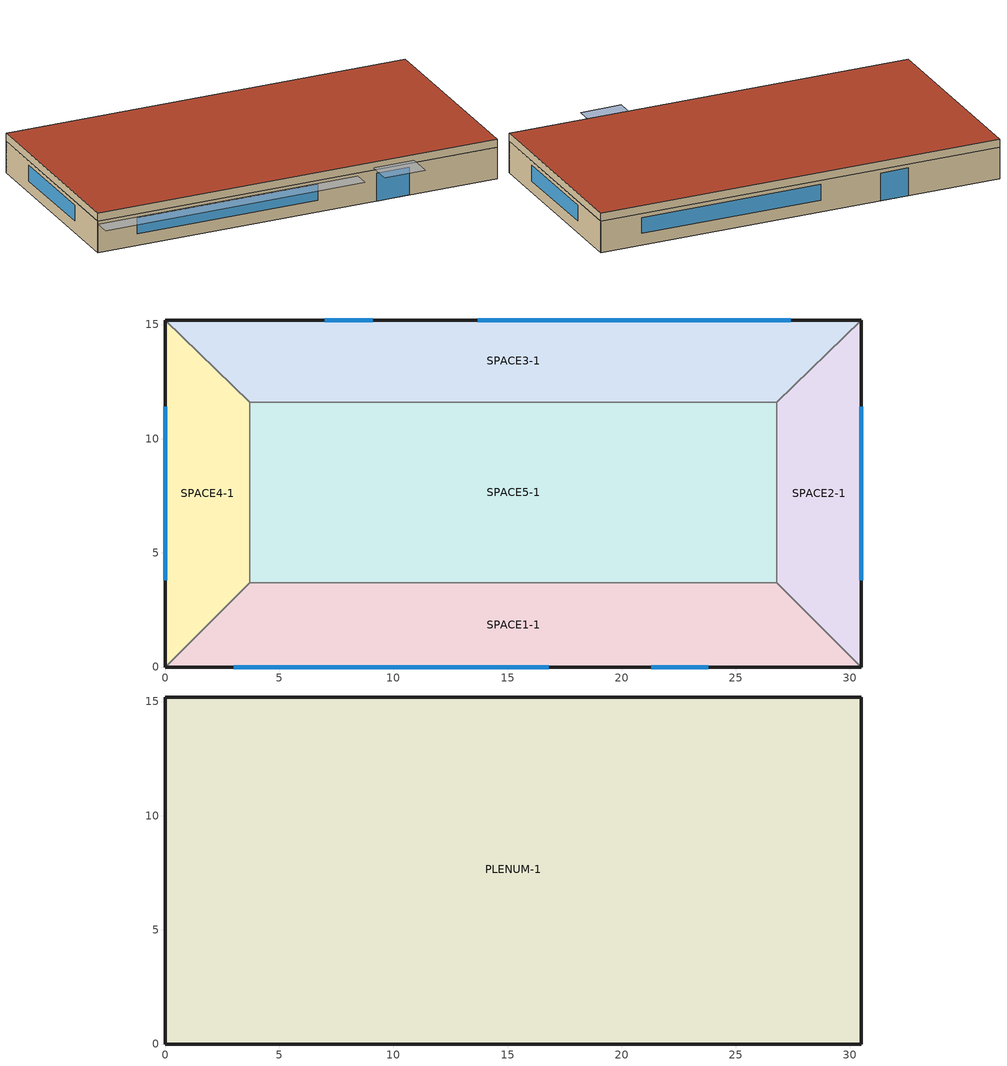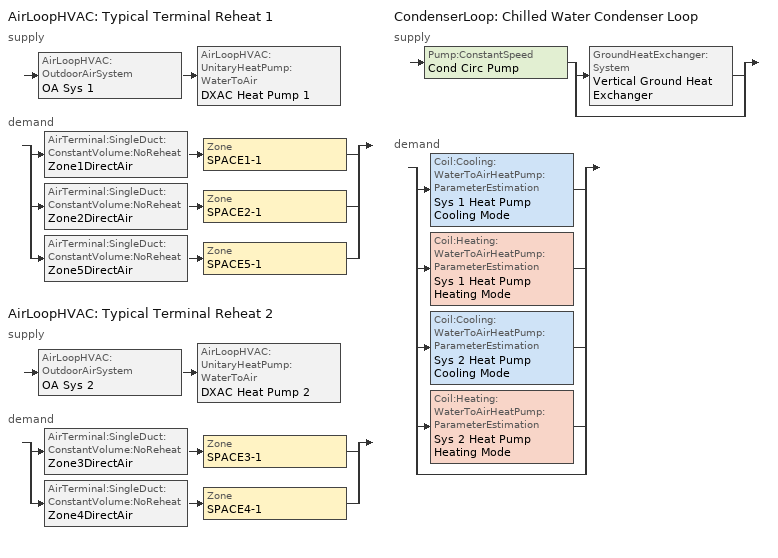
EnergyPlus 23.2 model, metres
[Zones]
SPACE3-1
 floor ground (FLOOR-SLAB-1): 26.8,11.6 3.7,11.6 0,15.2 30.5,15.2 z0
 wall outside (WALL-1): 30.5,15.2 0,15.2 z0:2.4
 wall to SPACE2-1 (INT-WALL-1): 26.8,11.6 30.5,15.2 z0:2.4
 wall to SPACE4-1 (INT-WALL-1): 0,15.2 3.7,11.6 z0:2.4
 wall to SPACE5-1 (INT-WALL-1): 3.7,11.6 26.8,11.6 z0:2.4
 window (Sgl Grey 3mm): 9.1,15.2 7,15.2 z0:2.1
 window (Dbl Clr 3mm/13mm Air): 27.4,15.2 13.7,15.2 z0.9:2.1
SPACE1-1
 floor ground (FLOOR-SLAB-1): 26.8,3.7 30.5,0 0,0 3.7,3.7 z0
 wall outside (WALL-1): 0,0 30.5,0 z0:2.4
 wall to SPACE2-1 (INT-WALL-1): 30.5,0 26.8,3.7 z0:2.4
 wall to SPACE4-1 (INT-WALL-1): 3.7,3.7 0,0 z0:2.4
 wall to SPACE5-1 (INT-WALL-1): 26.8,3.7 3.7,3.7 z0:2.4
 window (Sgl Grey 3mm): 21.3,0 23.8,0 z0:2.1
 window (Dbl Clr 3mm/13mm Air): 3,0 16.8,0 z0.9:2.1
SPACE2-1
 floor ground (FLOOR-SLAB-1): 26.8,11.6 30.5,15.2 30.5,0 26.8,3.7 z0
 wall outside (WALL-1): 30.5,0 30.5,15.2 z0:2.4
 wall to SPACE5-1 (INT-WALL-1): 26.8,11.6 26.8,3.7 z0:2.4
 window (Dbl Clr 3mm/13mm Air): 30.5,3.8 30.5,11.4 z0.9:2.1
SPACE4-1
 floor ground (FLOOR-SLAB-1): 3.7,3.7 0,0 0,15.2 3.7,11.6 z0
 wall outside (WALL-1): 0,15.2 0,0 z0:2.4
 wall to SPACE5-1 (INT-WALL-1): 3.7,3.7 3.7,11.6 z0:2.4
 window (Dbl Clr 3mm/13mm Air): 0,11.4 0,3.8 z0.9:2.1
SPACE5-1
 floor ground (FLOOR-SLAB-1): 26.8,11.6 26.8,3.7 3.7,3.7 3.7,11.6 z0
PLENUM-1
 floor to SPACE1-1 (CLNG-1): 26.8,3.7 30.5,0 0,0 3.7,3.7 z2.4
 floor to SPACE2-1 (CLNG-1): 26.8,11.6 30.5,15.2 30.5,0 26.8,3.7 z2.4
 floor to SPACE3-1 (CLNG-1): 26.8,11.6 3.7,11.6 0,15.2 30.5,15.2 z2.4
 floor to SPACE4-1 (CLNG-1): 3.7,3.7 0,0 0,15.2 3.7,11.6 z2.4
 floor to SPACE5-1 (CLNG-1): 26.8,11.6 26.8,3.7 3.7,3.7 3.7,11.6 z2.4
 wall outside (WALL-1): 30.5,15.2 0,15.2 0,0 30.5,0 30.5,15.2 z2.4:3
 roof outside (ROOF-1): 0,15.2 0,0 30.5,0 30.5,15.2 z3
shading: 0,-1.3 0,0 19.8,0 19.8,-1.3 z2.2; 21,-2 21,0 24.1,0 24.1,-2 z2.6
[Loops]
AirLoopHVAC 'Typical Terminal Reheat 1'
 supply: AirLoopHVAC:OutdoorAirSystem 'OA Sys 1' > AirLoopHVAC:UnitaryHeatPump:WaterToAir 'DXAC Heat Pump 1'
 demand: split
  | AirTerminal:SingleDuct:ConstantVolume:NoReheat 'Zone1DirectAir' > Zone 'SPACE1-1'
  | AirTerminal:SingleDuct:ConstantVolume:NoReheat 'Zone2DirectAir' > Zone 'SPACE2-1'
  | AirTerminal:SingleDuct:ConstantVolume:NoReheat 'Zone5DirectAir' > Zone 'SPACE5-1'
AirLoopHVAC 'Typical Terminal Reheat 2'
 supply: AirLoopHVAC:OutdoorAirSystem 'OA Sys 2' > AirLoopHVAC:UnitaryHeatPump:WaterToAir 'DXAC Heat Pump 2'
 demand: split
  | AirTerminal:SingleDuct:ConstantVolume:NoReheat 'Zone3DirectAir' > Zone 'SPACE3-1'
  | AirTerminal:SingleDuct:ConstantVolume:NoReheat 'Zone4DirectAir' > Zone 'SPACE4-1'
CondenserLoop 'Chilled Water Condenser Loop'
 supply: Pump:ConstantSpeed 'Cond Circ Pump' > split
  | GroundHeatExchanger:System 'Vertical Ground Heat Exchanger'
  | bypass
 demand: split
  | Coil:Cooling:WaterToAirHeatPump:ParameterEstimation 'Sys 1 Heat Pump Cooling Mode'
  | Coil:Heating:WaterToAirHeatPump:ParameterEstimation 'Sys 1 Heat Pump Heating Mode'
  | Coil:Cooling:WaterToAirHeatPump:ParameterEstimation 'Sys 2 Heat Pump Cooling Mode'
  | Coil:Heating:WaterToAirHeatPump:ParameterEstimation 'Sys 2 Heat Pump Heating Mode'
  | bypass
[Building]
Building: Loads convergence tolerance value=0.04; Maximum number of warmup days=25; Minimum number of warmup days=6; North axis=30; Solar distribution=FullExterior; Temperature convergence tolerance value=0.4; Terrain=City
[Site:GroundTemperature:BuildingSurface]
20.03, 20.03, 20.13, 20.3, 20.43, 20.52, 20.62, 20.77, 20.78, 20.55, 20.44, 20.2
[Site:GroundTemperature:Deep]
16.5, 16.5, 16.5, 16.5, 16.5, 16.5, 16.5, 16.5, 16.5, 16.5, 16.5, 16.5
[Site:GroundTemperature:Undisturbed:KusudaAchenbach]
Vertical Ground Heat Exchanger Ground Temps: 3.2, 13.375, 8, 920, 2551.09, 0.692626
[Site:Location]
CHICAGO_IL_USA TMY2-94846: Elevation=190; Latitude=41.78; Longitude=-87.75; Time zone=-6
[SizingPeriod:DesignDay] Barometric pressure=99063; Day of month=21; Daylight saving time indicator=No; Humidity condition type=WetBulb; Rain indicator=No; Snow indicator=No; Solar model indicator=ASHRAEClearSky
Name | Daily dry bulb temperature range | Day type | Maximum dry bulb temperature | Month | Sky clearness | Wetbulb or dewpoint at maximum dry bulb | Wind direction | Wind speed
CHICAGO_IL_USA Annual Cooling 1% Design Conditions DB/MCWB | 10.7 | SummerDesignDay | 31.5 | 7 | 1 | 23 | 230 | 5.3
CHICAGO_IL_USA Annual Heating 99% Design Conditions DB | 0 | WinterDesignDay | -17.3 | 1 | 0 | -17.3 | 270 | 4.9
[Construction]
CLNG-1: MAT-CLNG-1
Dbl Clr 3mm/13mm Air: CLEAR 3MM, AIR 13MM, CLEAR 3MM
FLOOR-SLAB-1: CC03
INT-WALL-1: GP02, AL21, GP02
ROOF-1: RG01, BR01, IN46, WD01
Sgl Grey 3mm: GREY 3MM
WALL-1: WD01, PW03, IN02, GP01
[Material] Thermal absorptance=0.9
Name | Conductivity | Density | Roughness | Solar absorptance | Specific heat | Thickness | Visible absorptance
BR01 | 0.162 | 1121 | VeryRough | 0.7 | 1464 | 0.0095 | 0.7
CC03 | 1.31 | 2243 | MediumRough | 0.65 | 837 | 0.1016 | 0.65
GP01 | 0.16 | 801 | MediumSmooth | 0.75 | 837 | 0.0127 | 0.75
GP02 | 0.16 | 801 | MediumSmooth | 0.75 | 837 | 0.0159 | 0.75
IN02 | 0.043 | 10 | Rough | 0.75 | 837 | 0.0901 | 0.75
IN46 | 0.023 | 24 | VeryRough | 0.5 | 1590 | 0.0762 | 0.5
PW03 | 0.115 | 545 | MediumSmooth | 0.78 | 1213 | 0.0127 | 0.78
RG01 | 1.442 | 881 | Rough | 0.65 | 1674 | 0.0127 | 0.65
WD01 | 0.115 | 513 | MediumSmooth | 0.78 | 1381 | 0.0191 | 0.78
[Material:AirGap]
AL21: Thermal resistance=0.157
[Material:NoMass]
MAT-CLNG-1: Roughness=Rough; Solar absorptance=0.65; Thermal absorptance=0.65; Thermal resistance=0.652259; Visible absorptance=0.65
[WindowMaterial:Gas]
AIR 13MM: Gas type=Air; Thickness=0.0127
[WindowMaterial:Glazing] Back side infrared hemispherical emissivity=0.84; Conductivity=0.9; Front side infrared hemispherical emissivity=0.84; Infrared transmittance at normal incidence=0; Optical data type=SpectralAverage; Thickness=0.003
Name | Back side solar reflectance at normal incidence | Back side visible reflectance at normal incidence | Front side solar reflectance at normal incidence | Front side visible reflectance at normal incidence | Solar transmittance at normal incidence | Visible transmittance at normal incidence
CLEAR 3MM | 0.075 | 0.081 | 0.075 | 0.081 | 0.837 | 0.898
GREY 3MM | 0.061 | 0.061 | 0.061 | 0.061 | 0.626 | 0.611
[AirLoopHVAC] Design supply air flow rate=2
Typical Terminal Reheat 1; Typical Terminal Reheat 2
[AirLoopHVAC:UnitaryHeatPump:WaterToAir] Availability schedule=FanAndCoilAvailSched; Cooling convergence=0.001; Fan placement=BlowThrough; Heating convergence=0.001; Maximum outdoor dry bulb temperature for supplemental heater operation=21; Maximum supply air temperature from supplemental heater=50; Supply air fan operating mode schedule=CyclingFanSch; Supply air flow rate=2
Name | Controlling zone or thermostat location | Cooling coil | Heating coil | Supplemental heating coil | Supply air fan
DXAC Heat Pump 1 | SPACE2-1 | Sys 1 Heat Pump Cooling Mode | Sys 1 Heat Pump Heating Mode | Heat Pump DX Supp Heating Coil 1 | Supply Fan 1
DXAC Heat Pump 2 | SPACE4-1 | Sys 2 Heat Pump Cooling Mode | Sys 2 Heat Pump Heating Mode | Heat Pump DX Supp Heating Coil 2 | Supply Fan 2
[AirTerminal:SingleDuct:ConstantVolume:NoReheat] Availability schedule=FanAndCoilAvailSched
Name | Maximum air flow rate
Zone1DirectAir; Zone5DirectAir | 0.7
Zone2DirectAir | 0.6
Zone3DirectAir; Zone4DirectAir | 1
[AvailabilityManager:Scheduled]
Name | Schedule
Heat Pump 1 Avail; Heat Pump 2 Avail | FanAndCoilAvailSched
Outdoor Air 1 Avail; Outdoor Air 2 Avail | OutdoorAirAvailSched
[Coil:Cooling:WaterToAirHeatPump:ParameterEstimation] Compressor efficiency=2.66127; Compressor power losses=1910.29; Compressor type=Scroll; Design source side flow rate=0.0015; Fan delay time=60; High pressure cutoff=3000000; Latent capacity time constant=60; Leak rate coefficient=0.00973887; Load side outside surface heat transfer coefficient=2803.03; Load side total heat transfer coefficient=3780.19; Low pressure cutoff=0; Maximum cycling rate=2.5; Nominal cooling coil capacity=38000; Nominal time for condensate removal to begin=0; Part load fraction correlation curve=HPACCOOLPLFFPLR; Ratio of initial moisture evaporation rate and steady state latent capacity=0; Refrigerant type=R22; Refrigerant volume flow rate=0.0106009; Source side heat transfer coefficient=1045.63; Superheat temperature at the evaporator outlet=0.793591; Volume ratio=1.65103
Sys 1 Heat Pump Cooling Mode; Sys 2 Heat Pump Cooling Mode
[Coil:Heating:Fuel] Availability schedule=FanAndCoilAvailSched; Burner efficiency=0.8; Fuel type=NaturalGas; Nominal capacity=32000
Heat Pump DX Supp Heating Coil 1; Heat Pump DX Supp Heating Coil 2
[Coil:Heating:WaterToAirHeatPump:ParameterEstimation] Compressor efficiency=0.868734; Compressor power losses=2499.45; Compressor type=Scroll; Design source side flow rate=0.0015; Gross rated heating capacity=38000; High pressure cutoff=3000000; Leak rate coefficient=1.75701e-05; Load side total heat transfer coefficient=3913.79; Low pressure cutoff=0; Part load fraction correlation curve=HPACHEATPLFFPLR; Refrigerant type=R22; Refrigerant volume flow rate=0.00723595; Source side heat transfer coefficient=3653.48; Superheat temperature at the evaporator outlet=0.594753; Volume ratio=3.69126
Sys 1 Heat Pump HEATING Mode; Sys 2 Heat Pump HEATING Mode
[CondenserEquipmentList]
All Towers: Vertical Ground Heat Exchanger, GroundHeatExchanger:System
[CondenserEquipmentOperationSchemes]
Tower Loop Operation: Control scheme 1=Year Round Tower Operation; Control scheme 1 schedule=ON
[CondenserLoop]
Chilled Water Condenser Loop: Condenser equipment operation scheme=Tower Loop Operation; Condenser loop volume=Autocalculate; Fluid type=Water; Load distribution scheme=SequentialLoad; Maximum loop flow rate=0.004; Maximum loop temperature=80; Minimum loop flow rate=0; Minimum loop temperature=10
[Controller:OutdoorAir] Economizer control action type=ModulateFlow; Economizer control type=NoEconomizer; Lockout type=NoLockout; Maximum outdoor air flow rate=1; Minimum limit type=FixedMinimum; Minimum outdoor air flow rate=0.51; Minimum outdoor air schedule=OAFractionSched
OA Controller 1; OA Controller 2
[DesignSpecification:OutdoorAir] Outdoor air flow per person=0.00944; Outdoor air flow per zone=0; Outdoor air flow per zone floor area=0; Outdoor air method=Flow/Person
SZ DSOA SPACE1-1; SZ DSOA SPACE2-1; SZ DSOA SPACE3-1; SZ DSOA SPACE4-1; SZ DSOA SPACE5-1
[ElectricEquipment] Design level calculation method=EquipmentLevel; Fraction latent=0; Fraction lost=0; Fraction radiant=0.3; Schedule=EQUIP-1
Name | Design level | Zone or zonelist or space or spacelist
SPACE1-1 Elec Equipment | 1056 | SPACE1-1
SPACE2-1 Elec Equipment | 456 | SPACE2-1
SPACE3-1 Elec Equipment | 1056 | SPACE3-1
SPACE4-1 Elec Equipment | 456 | SPACE4-1
SPACE5-1 Elec Equipment | 1976 | SPACE5-1
[Fan:OnOff] Availability schedule=FanAndCoilAvailSched; Fan total efficiency=0.7; Maximum flow rate=2; Motor efficiency=0.9; Motor in airstream fraction=1; Pressure rise=300
Supply Fan 1; Supply Fan 2
[GroundHeatExchanger:ResponseFactors]
Vertical Ground Heat Exchanger g-functions: G function reference ratio=0.0005; G function g value 1=-0.348322; G function ln t ts value 1=-15.2996; G function g value 2=0.022208; G function ln t ts value 2=-14.201; G function g value 3=0.412345; G function ln t ts value 3=-13.2202; G function g value 4=0.867498; G function ln t ts value 4=-12.2086; G function g value 5=1.357839; G function ln t ts value 5=-11.1888; G function g value 6=1.852024; G function ln t ts value 6=-10.1816; G function g value 7=2.345656; G function ln t ts value 7=-9.1815; G function g value 8=2.593958; G function ln t ts value 8=-8.6809; G function g value 9=2.679; G function ln t ts value 9=-8.5; G function g value 10=3.023; G function ln t ts value 10=-7.8; G function g value 11=3.32; G function ln t ts value 11=-7.2; G function g value 12=3.681; G function ln t ts value 12=-6.5; G function g value 13=4.071; G function ln t ts value 13=-5.9; G function g value 14=4.828; G function ln t ts value 14=-5.2; G function g value 15=6.253; G function ln t ts value 15=-4.5; G function g value 16=7.894; G function ln t ts value 16=-3.963; G function g value 17=11.82; G function ln t ts value 17=-3.27; G function g value 18=15.117; G function ln t ts value 18=-2.864; G function g value 19=18.006; G function ln t ts value 19=-2.577; G function g value 20=22.887; G function ln t ts value 20=-2.171; G function g value 21=26.924; G function ln t ts value 21=-1.884; G function g value 22=38.004; G function ln t ts value 22=-1.191; G function g value 23=49.919; G function ln t ts value 23=-0.497; G function g value 24=53.407; G function ln t ts value 24=-0.274; G function g value 25=56.632; G function ln t ts value 25=-0.051; G function g value 26=59.825; G function ln t ts value 26=0.196; G function g value 27=62.349; G function ln t ts value 27=0.419; G function g value 28=64.524; G function ln t ts value 28=0.642; G function g value 29=66.412; G function ln t ts value 29=0.873; G function g value 30=67.993; G function ln t ts value 30=1.112; G function g value 31=69.162; G function ln t ts value 31=1.335; G function g value 32=70.476; G function ln t ts value 32=1.679; G function g value 33=71.361; G function ln t ts value 33=2.028; G function g value 34=71.79; G function ln t ts value 34=2.275; G function g value 35=72.511; G function ln t ts value 35=3.003; Ghe vertical properties object=Vertical Ground Heat Exchanger Props; Number of boreholes=120
[GroundHeatExchanger:System]
Vertical Ground Heat Exchanger: Design flow rate=0.0033; Ghe vertical responsefactors object=Vertical Ground Heat Exchanger g-functions; Ground thermal conductivity=0.692626; Ground thermal heat capacity=2.347e+06; Undisturbed ground temperature model=Vertical Ground Heat Exchanger Ground Temps; Undisturbed ground temperature model type=Site:GroundTemperature:Undisturbed:KusudaAchenbach
[GroundHeatExchanger:Vertical:Properties]
Vertical Ground Heat Exchanger Props: Borehole diameter=0.127016; Borehole length=76.2; Depth of top of borehole=1; Grout thermal conductivity=0.692626; Grout thermal heat capacity=3.9e+06; Pipe outer diameter=0.0266667; Pipe thermal conductivity=0.391312; Pipe thermal heat capacity=1.77e+06; Pipe thickness=0.00241285; U tube distance=0.051225
[Lights] Design level calculation method=LightingLevel; End use subcategory=GeneralLights; Fraction radiant=0.59; Fraction replaceable=0; Fraction visible=0.2; Return air fraction=0; Schedule=LIGHTS-1
Name | Lighting level | Zone or zonelist or space or spacelist
SPACE1-1 Lights | 1584 | SPACE1-1
SPACE2-1 Lights | 684 | SPACE2-1
SPACE3-1 Lights | 1584 | SPACE3-1
SPACE4-1 Lights | 684 | SPACE4-1
SPACE5-1 Lights | 2964 | SPACE5-1
[People] Activity level schedule=ActSchd; Fraction radiant=0.3; Number of people calculation method=People; Number of people schedule=OCCUPY-1
Name | Number of people | Zone or zonelist or space or spacelist
SPACE1-1 People | 11 | SPACE1-1
SPACE2-1 People | 5 | SPACE2-1
SPACE3-1 People | 11 | SPACE3-1
SPACE4-1 People | 5 | SPACE4-1
SPACE5-1 People | 20 | SPACE5-1
[PlantEquipmentOperation:Uncontrolled]
Year Round Tower Operation: Equipment list=All Towers
[Pump:ConstantSpeed]
Cond Circ Pump: Design flow rate=0.004; Design power consumption=25; Design pump head=5000; Fraction of motor inefficiencies to fluid stream=0; Motor efficiency=0.87; Pump control type=Continuous
[SetpointManager:FollowGroundTemperature]
MyCondenserControl: Control variable=Temperature; Maximum setpoint temperature=80; Minimum setpoint temperature=10; Offset temperature difference=0; Setpoint node or nodelist=Condenser Supply Outlet Node
[Sizing:Zone] Account for dedicated outdoor air system=No; Cooling design air flow method=DesignDay; Cooling design air flow rate=0; Dedicated outdoor air high setpoint temperature for design=Autosize; Dedicated outdoor air low setpoint temperature for design=Autosize; Dedicated outdoor air system control strategy=NeutralSupplyAir; Heating design air flow method=DesignDay; Heating design air flow rate=0; Zone cooling design supply air humidity ratio=0.009; Zone cooling design supply air temperature=14; Zone cooling design supply air temperature input method=SupplyAirTemperature; Zone cooling sizing factor=0; Zone heating design supply air humidity ratio=0.004; Zone heating design supply air temperature=50; Zone heating design supply air temperature input method=SupplyAirTemperature; Zone heating sizing factor=0
Name | Design specification outdoor air object
SPACE1-1 | SZ DSOA SPACE1-1
SPACE2-1 | SZ DSOA SPACE2-1
SPACE3-1 | SZ DSOA SPACE3-1
SPACE4-1 | SZ DSOA SPACE4-1
SPACE5-1 | SZ DSOA SPACE5-1
[ThermostatSetpoint:SingleCooling]
Cooling Setpoint with SB: Setpoint temperature schedule=Cooling Setpoints
[ThermostatSetpoint:SingleHeating]
Heating Setpoint with SB: Setpoint temperature schedule=Heating Setpoints
[Zone] Multiplier=1; Type=1
Name | Ceiling height | Volume
PLENUM-1 | 0.6096 | 283.2
SPACE1-1; SPACE3-1 | 2.4384 | 239.247
SPACE2-1; SPACE4-1 | 2.4384 | 103.311
SPACE5-1 | 2.4384 | 447.683
[ZoneControl:Thermostat] Control 1=Heating Setpoint with SB; Control 2=Cooling Setpoint with SB; Control type schedule=Zone Control Type Sched
Name | Zone or zonelist
Zone 1 Thermostat | SPACE1-1
Zone 2 Thermostat | SPACE2-1
Zone 3 Thermostat | SPACE3-1
Zone 4 Thermostat | SPACE4-1
Zone 5 Thermostat | SPACE5-1
[Zone equipment]
SPACE1-1: Zone1DirectAir
SPACE2-1: Zone2DirectAir
SPACE3-1: Zone3DirectAir
SPACE4-1: Zone4DirectAir
SPACE5-1: Zone5DirectAir
[ZoneInfiltration:DesignFlowRate] Constant term coefficient=0; Design flow rate calculation method=Flow/Zone; Schedule=INFIL-SCH; Temperature term coefficient=0; Velocity squared term coefficient=0; Velocity term coefficient=0.2237
Name | Design flow rate | Zone or zonelist or space or spacelist
SPACE1-1 Infiltration | 0.0167 | SPACE1-1
SPACE2-1 Infiltration | 0.00717 | SPACE2-1
SPACE3-1 Infiltration | 0.0167 | SPACE3-1
SPACE4-1 Infiltration | 0.00717 | SPACE4-1
SPACE5-1 Infiltration | 0.031089 | SPACE5-1
[Curve:Quadratic] Maximum value of x=1; Minimum value of x=0; Coefficient1 constant=0.75; Coefficient2 x=0.25; Coefficient3 x 2=0
HPACCOOLPLFFPLR; HPACHEATPLFFPLR
[Schedule:Compact]
ActSchd: Through: 12/31, For: Alldays, Until: 24:00, 117.24
Cooling Setpoints: Through: 12/31, For: AllDays, Until:  7:00, 30, Until: 17:00, 24, Until: 24:00, 30
CyclingFanSch: Through: 12/31, For: AllDays, Until: 24:00, 0
EQUIP-1: Through: 12/31, For: Weekdays SummerDesignDay WinterDesignDay, Until: 9:00, 0.02, Until: 10:00, 0.4, Until: 15:00, 0.9, Until: 16:00, 0.8, Until: 17:00, 0.7, Until: 24:00, 0.02, For: CustomDay1 CustomDay2, Until: 9:00, 0.02, Until: 10:00, 0.4, Until: 15:00, 0.9, Until: 16:00, 0.8, Until: 17:00, 0.7, Until: 24:00, 0.02, For: AllOtherDays, Until: 24:00, 0.2
FanAndCoilAvailSched: Through: 3/31, For: AllDays, Until: 24:00, 1, Through: 9/30, For: WeekDays summerdesignday winterdesignday, Until: 7:00, 0, Until: 17:00, 1, Until: 24:00, 0, For: AllotherDays, Until: 24:00, 0, Through: 12/31, For: AllDays, Until: 24:00, 1
Heating Setpoints: Through: 12/31, For: AllDays, Until:  7:00, 15, Until: 17:00, 20, Until: 24:00, 15
INFIL-SCH: Through: 3/31, For: Alldays, Until: 24:00, 1, Through: 10/31, For: Alldays, Until: 24:00, 0, Through: 12/31, For: Alldays, Until: 24:00, 1
LIGHTS-1: Through: 12/31, For: Weekdays SummerDesignDay WinterDesignDay, Until: 9:00, 0.05, Until: 10:00, 0.9, Until: 11:00, 0.95, Until: 12:00, 1, Until: 13:00, 0.95, Until: 14:00, 0.8, Until: 15:00, 0.9, Until: 17:00, 1, Until: 24:00, 0.05, For: AllOtherDays, Until: 24:00, 0.05
OAFractionSched: Through: 12/31, For: AllDays, Until: 7:00, 0, Until: 17:00, 1, Until: 24:00, 0
OCCUPY-1: Through: 12/31, For: Weekdays SummerDesignDay WinterDesignDay, Until: 9:00, 0, Until: 12:00, 1, Until: 13:00, 0.8, Until: 14:00, 0.4, Until: 15:00, 0.8, Until: 17:00, 1, Until: 24:00, 0, For: AllOtherDays, Until: 24:00, 0
On: Through: 12/31, For: AllDays, Until: 24:00, 1
OutdoorAirAvailSched: Through: 12/31, For: WeekDays summerdesignday winterdesignday, Until: 7:00, 0, Until: 17:00, 1, Until: 24:00, 0, For: AllotherDays, Until: 24:00, 0
Zone Control Type Sched: Through: 3/31, For: AllDays, Until: 24:00, 1, Through: 9/30, For: AllDays, Until: 24:00, 2, Through: 12/31, For: AllDays, Until: 24:00, 1
